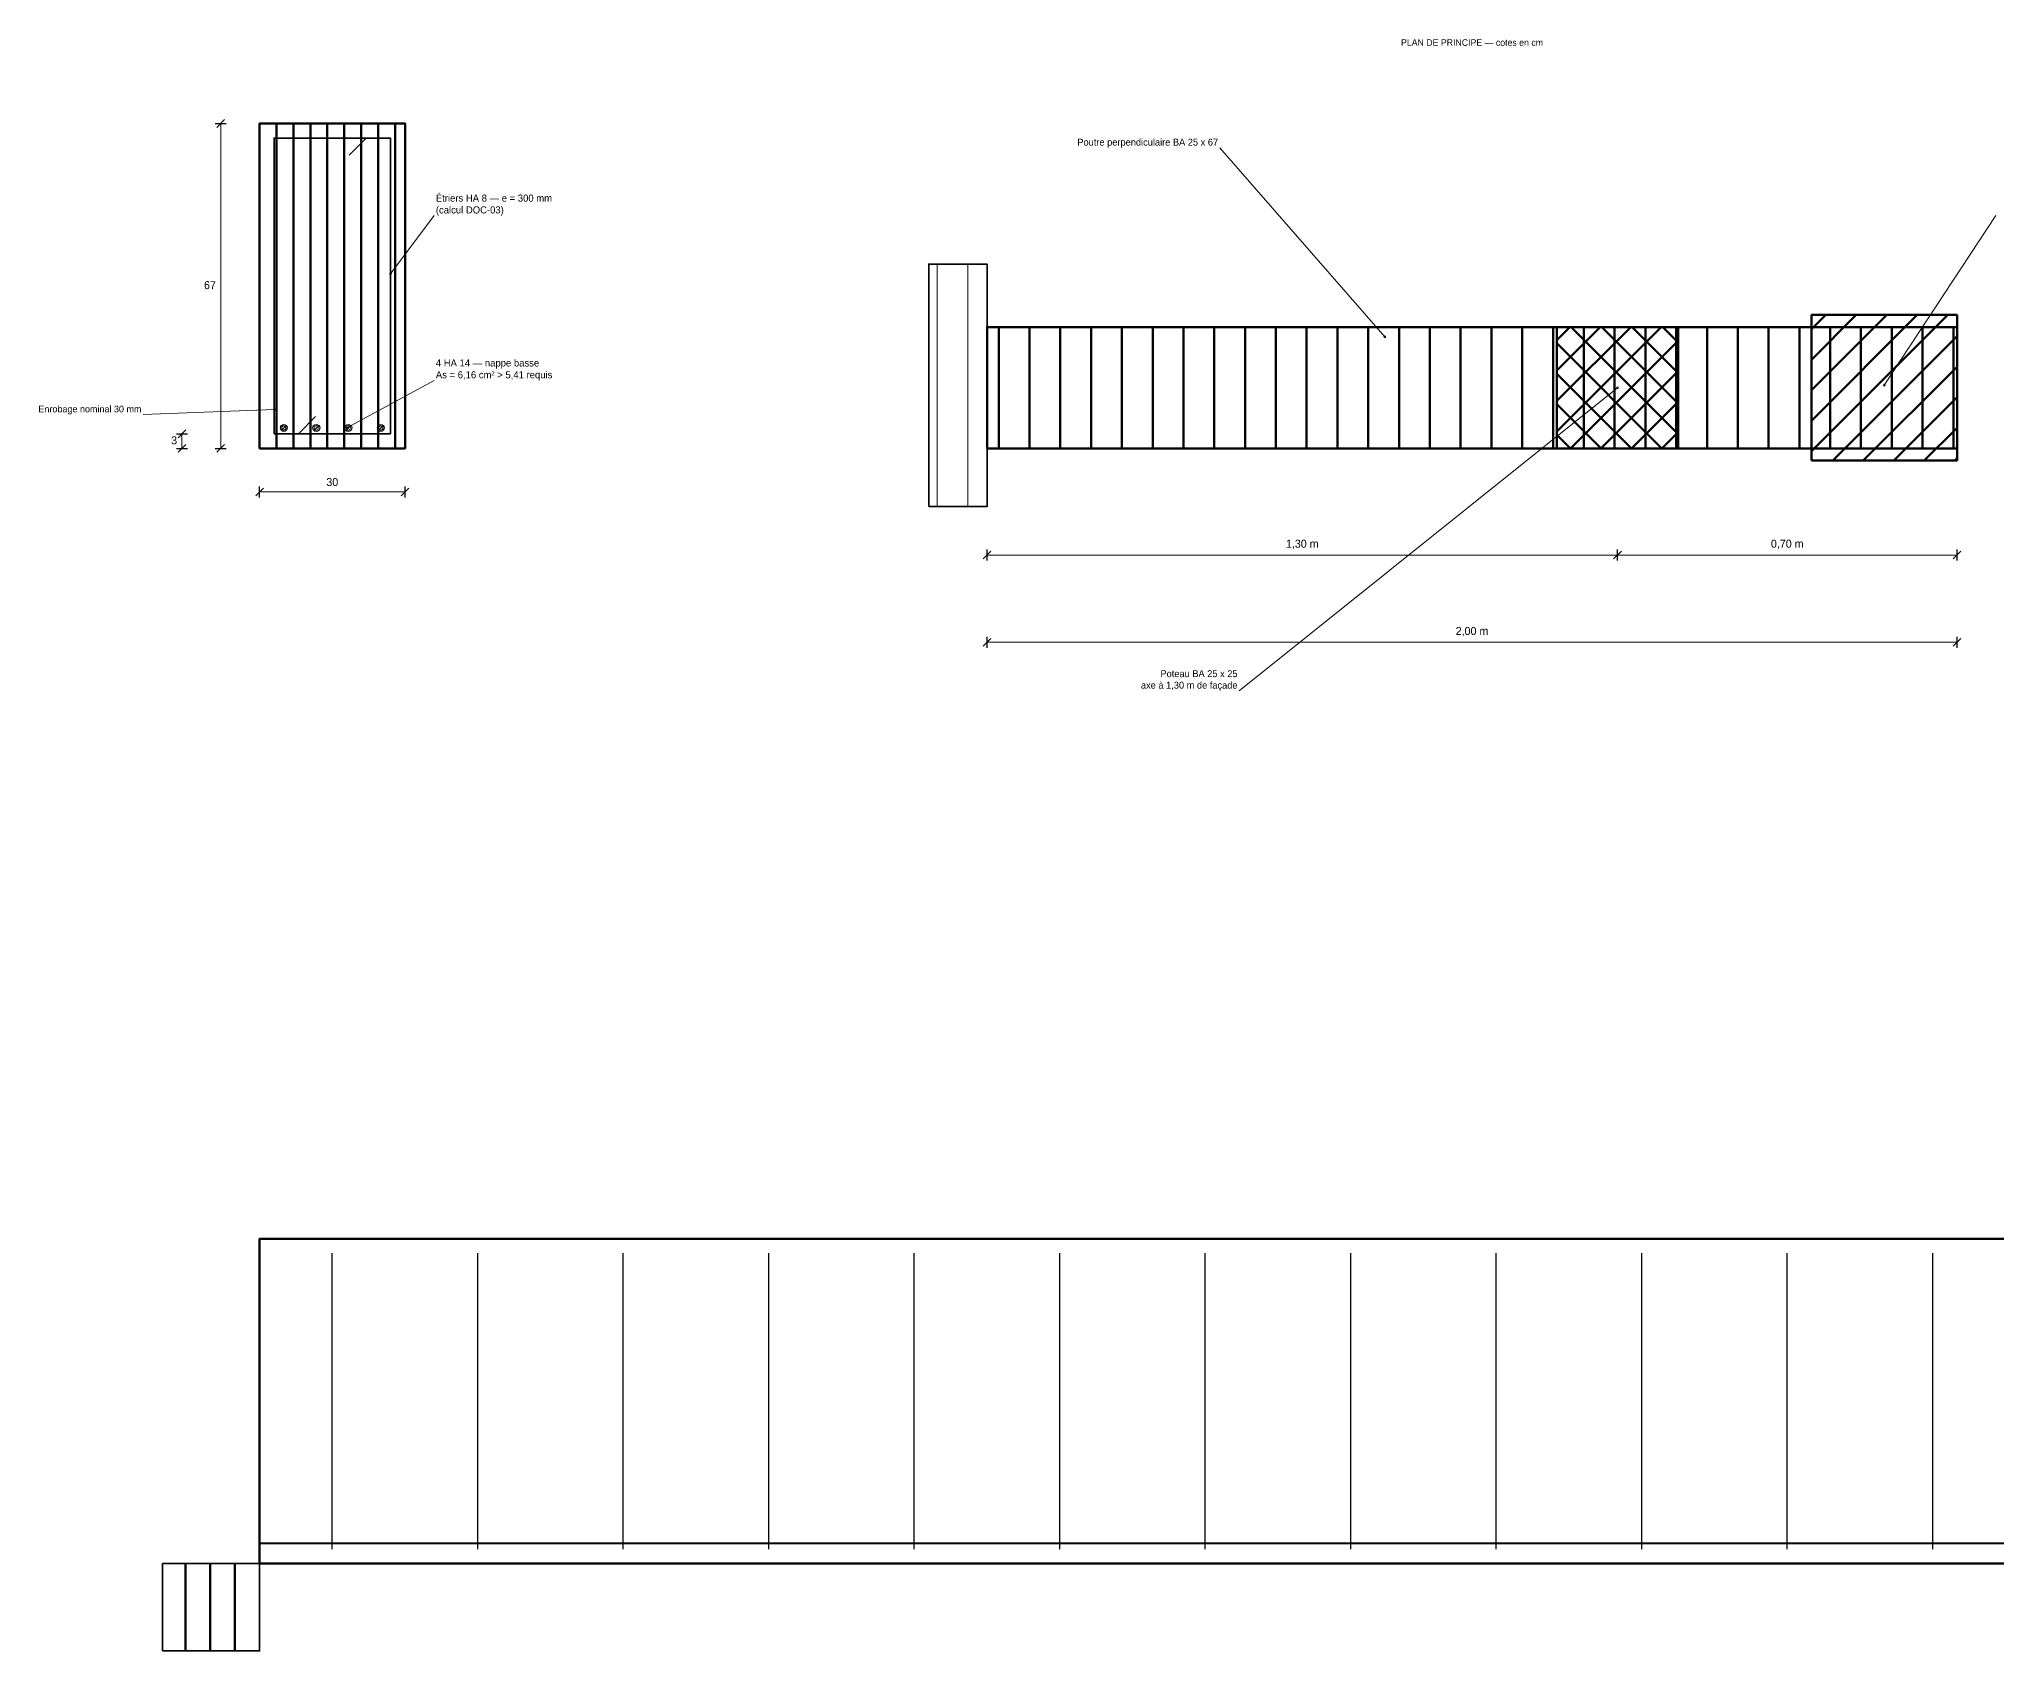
# Model space of a CAD drawing. Header units: centimetres. Extents: x -45 to 1744, y -489 to 84.
# Drawn here: x -45.4 to 358.2, y -248 to 84.4 of the extents above; entities that cross this region are included whole.
import ezdxf

# ---------------------------------------------------------------- set-up
doc = ezdxf.new("R2010")
doc.units = ezdxf.units.CM
for name, color, linetype, lineweight in [('STR_COFFRAGE_BA', 6, 'CONTINUOUS', 50), ('STR_COTATIONS_TEXTES', 7, 'CONTINUOUS', 25), ('STR_EXISTANT', 7, 'CONTINUOUS', 18), ('STR_FERRAILLAGE', 6, 'CONTINUOUS', 40)]:
    doc.layers.add(name, color=color, linetype=linetype, lineweight=lineweight)

msp = doc.modelspace()

# ---------------------------------------------------------------- hatches: boundary and pattern name
at = {"layer": 'STR_COFFRAGE_BA'}
h = msp.add_hatch(dxfattribs=at)
h.set_pattern_fill('ANSI31', scale=1.1, angle=45)
h.paths.add_polyline_path([(0, 0), (30, 0), (30, 67), (0, 67)])
h = msp.add_hatch(dxfattribs=at)
h.set_pattern_fill('ANSI31', scale=2, angle=45)
h.paths.add_polyline_path([(150, 0), (350, 0), (350, 25), (150, 25)])
h = msp.add_hatch(dxfattribs=at)
h.set_pattern_fill('ANSI37', scale=1.4)
h.paths.add_polyline_path([(267.5, 0), (292.5, 0), (292.5, 25), (267.5, 25)])
h = msp.add_hatch(dxfattribs=at)
h.set_pattern_fill('ANSI31', scale=1.4)
h.paths.add_polyline_path([(320, -2.5), (350, -2.5), (350, 27.5), (320, 27.5)])
h = msp.add_hatch(dxfattribs=at)
h.set_pattern_fill('ANSI31', scale=1.6, angle=45)
h.paths.add_polyline_path([(-20, -248), (0, -248), (0, -230), (-20, -230)])
at = {"layer": 'STR_EXISTANT'}
h = msp.add_hatch(dxfattribs=at)
h.set_pattern_fill('ANSI31', scale=2, angle=45)
h.paths.add_polyline_path([(138, -12), (150, -12), (150, 38), (138, 38)])

# ---------------------------------------------------------------- linework, layer by layer
at = {"layer": 'STR_COFFRAGE_BA', "lineweight": 50}
for points in [[(0, 0), (30, 0), (30, 67), (0, 67), (0, 0)], [(150, 0), (350, 0), (350, 25), (150, 25), (150, 0)], [(267.5, 0), (292.5, 0), (292.5, 25), (267.5, 25), (267.5, 0)], [(0, -230), (803, -230), (803, -163), (0, -163), (0, -230)]]:
    msp.add_lwpolyline(points, dxfattribs=at)
at = {"layer": 'STR_COFFRAGE_BA', "lineweight": 60}
msp.add_lwpolyline([(320, -2.5), (350, -2.5), (350, 27.5), (320, 27.5), (320, -2.5)], dxfattribs=at)
at = {"layer": 'STR_COFFRAGE_BA', "lineweight": 35}
msp.add_lwpolyline([(-20, -248), (0, -248), (0, -230), (-20, -230), (-20, -248)], dxfattribs=at)
at = {"layer": 'STR_COTATIONS_TEXTES', "lineweight": 25}
for p, q in [((-9.12, 67), (-6.88, 67)), ((-8.8, 66.2), (-7.2, 67.8)), ((-17.12, 3), (-14.88, 3)), ((-17.12, 0), (-14.88, 0)), ((-16.8, 2.2), (-15.2, 3.8)), ((-16.8, -0.8), (-15.2, 0.8)), ((-9.12, 0), (-6.88, 0)), ((-8.8, -0.8), (-7.2, 0.8)), ((0, -10.12), (0, -7.88)), ((30, -10.12), (30, -7.88)), ((-0.8, -9.8), (0.8, -8.2)), ((29.2, -9.8), (30.8, -8.2)), ((149.2, -22.8), (150.8, -21.2)), ((150, -23.12), (150, -20.88)), ((279.2, -22.8), (280.8, -21.2)), ((279.2, -22.8), (280.8, -21.2)), ((280, -23.12), (280, -20.88)), ((280, -23.12), (280, -20.88)), ((349.2, -22.8), (350.8, -21.2)), ((350, -23.12), (350, -20.88)), ((149.2, -40.8), (150.8, -39.2)), ((150, -41.12), (150, -38.88)), ((349.2, -40.8), (350.8, -39.2)), ((350, -41.12), (350, -38.88))]:
    msp.add_line(p, q, dxfattribs=at)
at = {"layer": 'STR_COTATIONS_TEXTES', "lineweight": 18}
for p, q in [((-8, 0), (-8, 67)), ((232, 23), (198, 62)), ((27, 36), (36, 48)), ((335, 13), (358, 48)), ((18, 4.2), (36, 14)), ((280, 12.5), (202, -50)), ((3, 8), (-24, 7)), ((-16, 0), (-16, 3)), ((0, -9), (30, -9)), ((150, -22), (280, -22)), ((280, -22), (350, -22)), ((150, -40), (350, -40))]:
    msp.add_line(p, q, dxfattribs=at)
for centre in [(27, 36), (232, 23), (280, 12.5), (335, 13), (3, 8), (18, 4.2)]:
    msp.add_circle(centre, 0.18, dxfattribs=at)
at = {"layer": 'STR_EXISTANT', "lineweight": 35}
msp.add_lwpolyline([(138, -12), (150, -12), (150, 38), (138, 38), (138, -12)], dxfattribs=at)
at = {"layer": 'STR_FERRAILLAGE', "lineweight": 35}
for p, q in [((22, 64), (18.46, 60.46)), ((8, 3), (11.54, 6.54))]:
    msp.add_line(p, q, dxfattribs=at)
at = {"layer": 'STR_FERRAILLAGE', "lineweight": 25}
for p, q in [((4.51, 3.71), (5.49, 4.69)), ((11.21, 3.71), (12.19, 4.69)), ((17.81, 3.71), (18.79, 4.69)), ((24.51, 3.71), (25.49, 4.69)), ((15, -227), (15, -166)), ((45, -227), (45, -166)), ((75, -227), (75, -166)), ((105, -227), (105, -166)), ((135, -227), (135, -166)), ((165, -227), (165, -166)), ((195, -227), (195, -166)), ((225, -227), (225, -166)), ((255, -227), (255, -166)), ((285, -227), (285, -166)), ((315, -227), (315, -166)), ((345, -227), (345, -166))]:
    msp.add_line(p, q, dxfattribs=at)
at = {"layer": 'STR_FERRAILLAGE', "lineweight": 40}
msp.add_line((0, -225.8), (803, -225.8), dxfattribs=at)
at = {"layer": 'STR_FERRAILLAGE', "lineweight": 35}
msp.add_lwpolyline([(3, 3), (27, 3), (27, 64), (3, 64), (3, 3)], dxfattribs=at)
at = {"layer": 'STR_FERRAILLAGE', "lineweight": 25}
for centre in [(5, 4.2), (11.7, 4.2), (18.3, 4.2), (25, 4.2)]:
    msp.add_circle(centre, 0.7, dxfattribs=at)
at = {"layer": 'STR_FERRAILLAGE', "lineweight": 13}
for centre in [(5, 4.2), (11.7, 4.2), (18.3, 4.2), (25, 4.2)]:
    msp.add_circle(centre, 0.42, dxfattribs=at)

# ---------------------------------------------------------------- texts
at = {"layer": 'STR_COTATIONS_TEXTES'}
for s, insert, char_height, attachment_point in [('PLAN DE PRINCIPE — cotes en cm', (250, 83), 1.35, 8), ('Poutre perpendiculaire BA 25 x 67', (197.65, 62), 1.425, 9), ('Étriers HA 8 — e = 300 mm\\P(calcul DOC-03)', (36.35, 48), 1.4625, 7), ('67', (-9, 32.8), 1.65, 9), ('4 HA 14 — nappe basse\\PAs = 6,16 cm² > 5,41 requis', (36.35, 14), 1.4625, 7), ('Enrobage nominal 30 mm', (-24.35, 7), 1.3875, 9), ('3', (-17, 0.8), 1.65, 9), ('30', (15, -7.8), 1.65, 8), ('1,30 m', (215, -20.8), 1.65, 8), ('0,70 m', (315, -20.8), 1.65, 8), ('2,00 m', (250, -38.8), 1.65, 8), ('Poteau BA 25 x 25\\Paxe à 1,30 m de façade', (201.65, -50), 1.425, 9)]:
    msp.add_mtext(s, dxfattribs=dict(at, insert=insert, char_height=char_height, attachment_point=attachment_point))

doc.saveas('drawing.dxf')
